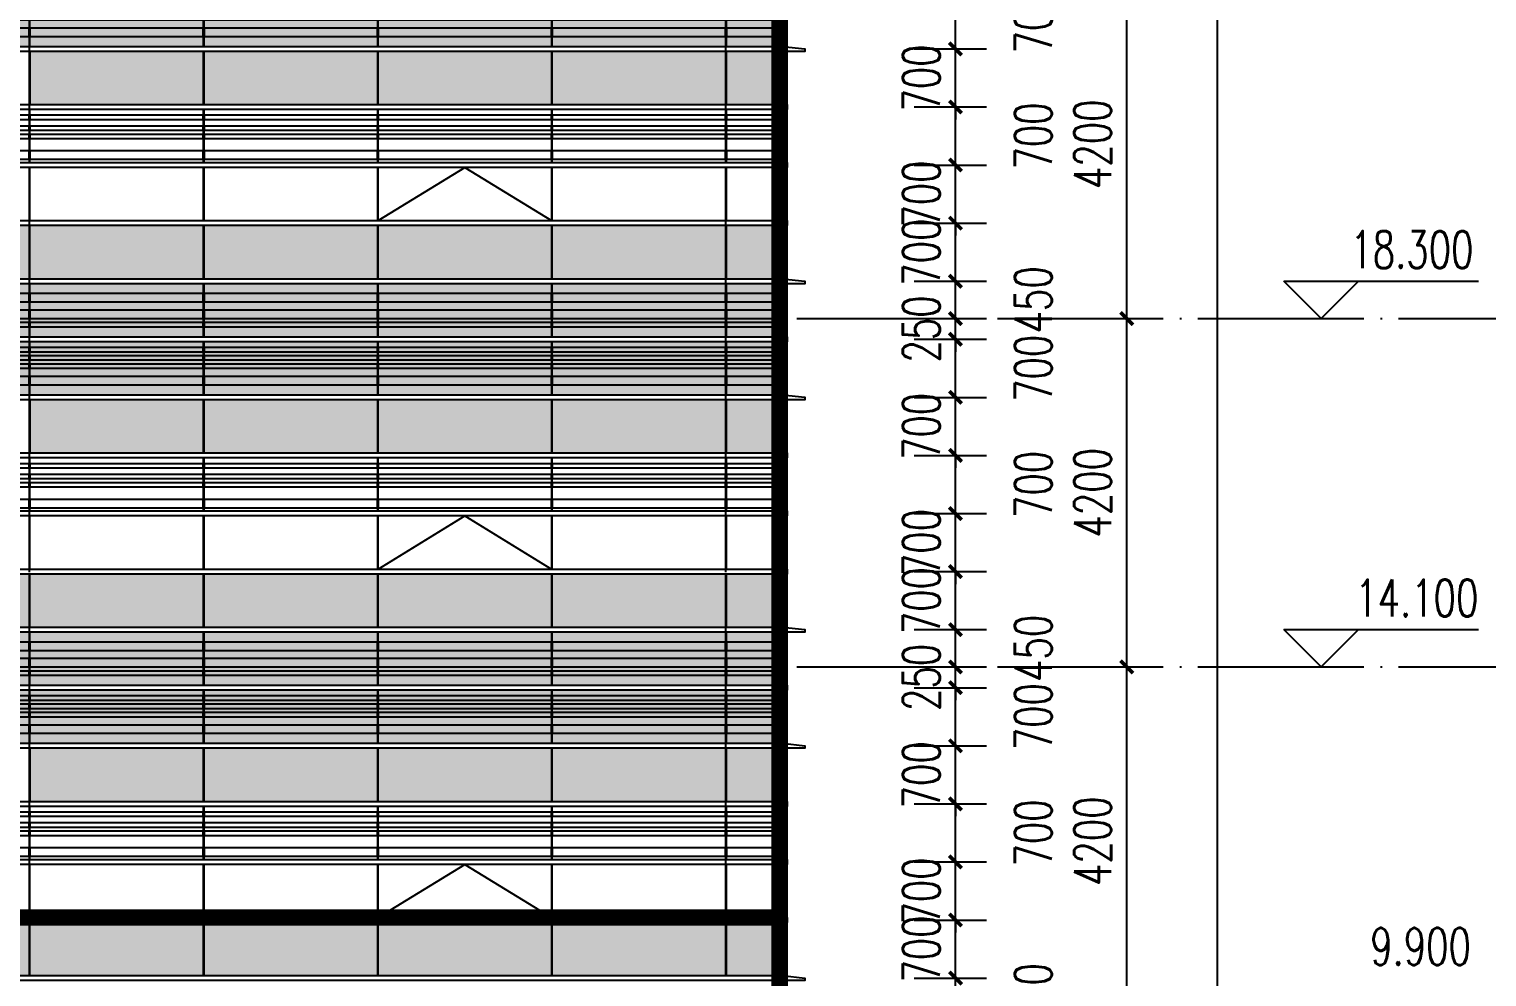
# Model space of a CAD drawing. Header units: millimetres. Extents: x 708158 to 1984082, y -168213 to -53.
# Drawn here: x 806980 to 824562, y -75592 to -64169 of the extents above; entities that cross this region are included whole.
import ezdxf

# ---------------------------------------------------------------- set-up
doc = ezdxf.new("R2010")
doc.units = ezdxf.units.MM
doc.header["$LTSCALE"] = 1000
doc.linetypes.add('DOTE', pattern=[2.42, 2, -0.2, 0.02, -0.2])
doc.layers.get('0').update_dxf_attribs({"color": 8})
for name, color, linetype in [('A-AXIS', 1, 'DOTE'), ('A-看线', 63, 'Continuous'), ('DIM_ELEV', 3, 'Continuous'), ('DOTE', 1, 'DOTE'), ('PUB_DIM', 3, 'Continuous'), ('PUB_TEXT', 7, 'Continuous'), ('WINDOW', 4, 'Continuous'), ('立面加粗', 5, 'Continuous'), ('立面填充线2 穿孔板', 105, 'Continuous'), ('立面窗户线', 21, 'Continuous')]:
    doc.layers.add(name, color=color, linetype=linetype)
doc.styles.add('_TCH_DIM', font='SIMPLEX', dxfattribs={"bigfont": 'GBCBIG'})
doc.styles.add('_TCH_DIM_T3', font='SIMPLEX', dxfattribs={"width": 0.705882, "bigfont": 'GBCBIG'})
doc.dimstyles.new('_TCH_ARCH&&150', dxfattribs={"dimtxt": 446.25, "dimasz": 150, "dimexe": 375, "dimexo": 450, "dimgap": 189.375, "dimtad": 1, "dimdec": 0, "dimzin": 0, "dimdsep": 46, "dimtxsty": '_TCH_DIM_T3', "dimblk": 'ARCHTICK', "dimcen": 0.09, "dimclrt": 7, "dimazin": 2, "dimtfac": 1, "dimtdec": 0, "dimtix": 1, "dimtmove": 2, "dimatfit": 3, "dimfxl": 1, "dimtolj": 1, "dimtzin": 0, "dimarcsym": 0})

# ---------------------------------------------------------------- blocks, each defined once
blk = doc.blocks.new('A$C24AE1B25')
at = {"layer": '立面窗户线'}
blk.add_lwpolyline([(46850, 30), (0, 30), (-30, 30), (-300, 0), (-300, -30), (0, -30), (46850, -30)], dxfattribs=at)
blk = doc.blocks.new('A$C05264923')
at = {"layer": '立面窗户线'}
blk.add_lwpolyline([(46850, 30), (0, 30), (-90, 30), (-90, -30), (0, -30), (46850, -30)], dxfattribs=at)
blk = doc.blocks.new('A$C646C2EE2')
at = {"layer": 'A-看线'}
for points in [[(0, -70), (2090, -70), (2090, -120), (0, -120)], [(2100, -70), (4190, -70), (4190, -120), (2100, -120)], [(4200, -70), (6290, -70), (6290, -120), (4200, -120)], [(6300, -70), (8390, -70), (8390, -120), (6300, -120)], [(0, -200), (2090, -200), (2090, -250), (0, -250)], [(0, -300), (2090, -300), (2090, -350), (0, -350)], [(2100, -200), (4190, -200), (4190, -250), (2100, -250)], [(2100, -300), (4190, -300), (4190, -350), (2100, -350)], [(4200, -200), (6290, -200), (6290, -250), (4200, -250)], [(4200, -300), (6290, -300), (6290, -350), (4200, -350)], [(6300, -200), (8390, -200), (8390, -250), (6300, -250)], [(6300, -300), (8390, -300), (8390, -350), (6300, -350)], [(0, -500), (2090, -500), (2090, -600), (0, -600)], [(2100, -500), (4190, -500), (4190, -600), (2100, -600)], [(4200, -500), (6290, -500), (6290, -600), (4200, -600)], [(6300, -500), (8390, -500), (8390, -600), (6300, -600)]]:
    blk.add_lwpolyline(points, close=True, dxfattribs=at)
at = {"layer": 'WINDOW'}
for points in [[(2090, 0), (2100, 0), (2100, -640), (2090, -640)], [(4190, 0), (4200, 0), (4200, -640), (4190, -640)], [(6290, 0), (6300, 0), (6300, -640), (6290, -640)], [(8390, 0), (8400, 0), (8400, -640), (8390, -640)]]:
    blk.add_lwpolyline(points, close=True, dxfattribs=at)
blk = doc.blocks.new('A$C03EC34EA')
at = {"layer": 'A-看线'}
for points in [[(5, -40), (645, -40), (645, -140), (5, -140)], [(5, -240), (645, -240), (645, -340), (5, -340)], [(5, -390), (645, -390), (645, -440), (5, -440)], [(5, -690), (645, -690), (645, -740), (5, -740)], [(5, -790), (645, -790), (645, -840), (5, -840)], [(5, -890), (645, -890), (645, -940), (5, -940)], [(5, -1040), (645, -1040), (645, -1140), (5, -1140)]]:
    blk.add_lwpolyline(points, close=True, dxfattribs=at)
at = {"layer": 'WINDOW'}
for points in [[(-5, 80), (5, 80), (5, -560), (-5, -560)], [(645, 80), (655, 80), (655, -560), (645, -560)], [(-5, -620), (5, -620), (5, -1260), (-5, -1260)], [(645, -620), (655, -620), (655, -1260), (645, -1260)]]:
    blk.add_lwpolyline(points, close=True, dxfattribs=at)
blk = doc.blocks.new('A$C2A3A27BA')
at = {"layer": 'A-看线'}
for points in [[(0, -40), (2090, -40), (2090, -140), (0, -140)], [(2100, -40), (4190, -40), (4190, -140), (2100, -140)], [(4200, -40), (6290, -40), (6290, -140), (4200, -140)], [(6300, -40), (8390, -40), (8390, -140), (6300, -140)], [(0, -240), (2090, -240), (2090, -340), (0, -340)], [(2100, -240), (4190, -240), (4190, -340), (2100, -340)], [(4200, -240), (6290, -240), (6290, -340), (4200, -340)], [(6300, -240), (8390, -240), (8390, -340), (6300, -340)], [(0, -390), (2090, -390), (2090, -440), (0, -440)], [(2100, -390), (4190, -390), (4190, -440), (2100, -440)], [(4200, -390), (6290, -390), (6290, -440), (4200, -440)], [(6300, -390), (8390, -390), (8390, -440), (6300, -440)], [(0, -690), (2090, -690), (2090, -740), (0, -740)], [(2100, -690), (4190, -690), (4190, -740), (2100, -740)], [(4200, -690), (6290, -690), (6290, -740), (4200, -740)], [(6300, -690), (8390, -690), (8390, -740), (6300, -740)], [(0, -790), (2090, -790), (2090, -840), (0, -840)], [(2100, -790), (4190, -790), (4190, -840), (2100, -840)], [(4200, -790), (6290, -790), (6290, -840), (4200, -840)], [(6300, -790), (8390, -790), (8390, -840), (6300, -840)], [(0, -890), (2090, -890), (2090, -940), (0, -940)], [(0, -1040), (2090, -1040), (2090, -1140), (0, -1140)], [(2100, -890), (4190, -890), (4190, -940), (2100, -940)], [(2100, -1040), (4190, -1040), (4190, -1140), (2100, -1140)], [(4200, -890), (6290, -890), (6290, -940), (4200, -940)], [(4200, -1040), (6290, -1040), (6290, -1140), (4200, -1140)], [(6300, -890), (8390, -890), (8390, -940), (6300, -940)], [(6300, -1040), (8390, -1040), (8390, -1140), (6300, -1140)]]:
    blk.add_lwpolyline(points, close=True, dxfattribs=at)
at = {"layer": 'WINDOW'}
for points in [[(2090, 80), (2100, 80), (2100, -560), (2090, -560)], [(4190, 80), (4200, 80), (4200, -560), (4190, -560)], [(6290, 80), (6300, 80), (6300, -560), (6290, -560)], [(8390, 80), (8400, 80), (8400, -560), (8390, -560)], [(2090, -620), (2100, -620), (2100, -1260), (2090, -1260)], [(4190, -620), (4200, -620), (4200, -1260), (4190, -1260)], [(6290, -620), (6300, -620), (6300, -1260), (6290, -1260)], [(8390, -620), (8400, -620), (8400, -1260), (8390, -1260)]]:
    blk.add_lwpolyline(points, close=True, dxfattribs=at)
blk = doc.blocks.new('A$C4AFF7EBF')
at = {"layer": 'A-看线'}
for points in [[(5, -70), (645, -70), (645, -120), (5, -120)], [(5, -200), (645, -200), (645, -250), (5, -250)], [(5, -300), (645, -300), (645, -350), (5, -350)], [(5, -500), (645, -500), (645, -600), (5, -600)]]:
    blk.add_lwpolyline(points, close=True, dxfattribs=at)
at = {"layer": 'WINDOW'}
for points in [[(-5, 0), (5, 0), (5, -640), (-5, -640)], [(645, 0), (655, 0), (655, -640), (645, -640)]]:
    blk.add_lwpolyline(points, close=True, dxfattribs=at)
blk = doc.blocks.new('A$C4BD9167B')
at = {"layer": 'WINDOW'}
for points in [[(-5, 0), (5, 0), (5, -640), (-5, -640)], [(645, 0), (655, 0), (655, -640), (645, -640)], [(-5, -1400), (5, -1400), (5, -2040), (-5, -2040)], [(645, -1400), (655, -1400), (655, -2040), (645, -2040)], [(-5, -2100), (5, -2100), (5, -2740), (-5, -2740)], [(645, -2100), (655, -2100), (655, -2740), (645, -2740)]]:
    blk.add_lwpolyline(points, close=True, dxfattribs=at)
blk = doc.blocks.new('A$C59A864C1')
at = {"layer": 'WINDOW'}
for points in [[(2090, 0), (2100, 0), (2100, -640), (2090, -640)], [(4190, 0), (4200, 0), (4200, -640), (4190, -640)], [(6290, 0), (6300, 0), (6300, -640), (6290, -640)], [(8390, 0), (8400, 0), (8400, -640), (8390, -640)], [(2090, -1400), (2100, -1400), (2100, -2040), (2090, -2040)], [(4190, -1400), (4200, -1400), (4200, -2040), (4190, -2040)], [(6290, -1400), (6300, -1400), (6300, -2040), (6290, -2040)], [(8390, -1400), (8400, -1400), (8400, -2040), (8390, -2040)], [(2090, -2100), (2100, -2100), (2100, -2740), (2090, -2740)], [(4190, -2100), (4200, -2100), (4200, -2740), (4190, -2740)], [(6290, -2100), (6300, -2100), (6300, -2740), (6290, -2740)], [(8390, -2100), (8400, -2100), (8400, -2740), (8390, -2740)]]:
    blk.add_lwpolyline(points, close=True, dxfattribs=at)
blk.add_lwpolyline([(4190, -2040), (3145, -1400), (2100, -2040)], dxfattribs=at)
blk = doc.blocks.new('A$C090C4F04')
at = {"layer": '立面填充线2 穿孔板'}
for points in [[(5, 420), (46845, 420), (46845, -220), (5, -220)], [(5, -280), (46845, -280), (46845, -920), (5, -920)], [(5, -980), (9045, -980), (9045, -1620), (5, -1620)], [(5, -3080), (46845, -3080), (46845, -3720), (5, -3720)]]:
    blk.add_hatch(color=256, dxfattribs=at).paths.add_polyline_path(points)
at = {"layer": 'A-看线'}
for points in [[(5, 420), (46845, 420), (46845, -220), (5, -220)], [(5, -280), (46845, -280), (46845, -920), (5, -920)], [(5, -980), (9045, -980), (9045, -1620), (5, -1620)], [(5, -1680), (46845, -1680), (46845, -2320), (5, -2320)], [(5, -3080), (46845, -3080), (46845, -3720), (5, -3720)]]:
    blk.add_lwpolyline(points, close=True, dxfattribs=at)
at = {"layer": 'WINDOW'}
for points in [[(2745, -980), (2755, -980), (2755, -1620), (2745, -1620)], [(4845, -980), (4855, -980), (4855, -1620), (4845, -1620)], [(6945, -980), (6955, -980), (6955, -1620), (6945, -1620)], [(9045, -980), (9055, -980), (9055, -1620), (9045, -1620)], [(2745, -2380), (2755, -2380), (2755, -3020), (2745, -3020)], [(4845, -2380), (4855, -2380), (4855, -3020), (4845, -3020)], [(6945, -2380), (6955, -2380), (6955, -3020), (6945, -3020)], [(9045, -2380), (9055, -2380), (9055, -3020), (9045, -3020)], [(2745, -3080), (2755, -3080), (2755, -3720), (2745, -3720)], [(4845, -3080), (4855, -3080), (4855, -3720), (4845, -3720)], [(6945, -3080), (6955, -3080), (6955, -3720), (6945, -3720)], [(9045, -3080), (9055, -3080), (9055, -3720), (9045, -3720)]]:
    blk.add_lwpolyline(points, close=True, dxfattribs=at)
for name, p in [('A$C03EC34EA', (0, 340)), ('A$C2A3A27BA', (655, 340)), ('A$C2A3A27BA', (9055, 340)), ('A$C05264923', (0, -250)), ('A$C4BD9167B', (0, -980)), ('A$C05264923', (0, -1650)), ('A$C4AFF7EBF', (0, -1680)), ('A$C646C2EE2', (655, -1680)), ('A$C646C2EE2', (9055, -1680)), ('A$C05264923', (0, -2350)), ('A$C05264923', (0, -3050))]:
    blk.add_blockref(name, p, dxfattribs=at)
at = {"layer": '立面窗户线'}
for p in [(0, 450), (0, -950)]:
    blk.add_blockref('A$C24AE1B25', p, dxfattribs=at)
blk = doc.blocks.new('_ArchTick')
at = {"color": 0, "linetype": 'ByBlock', "const_width": 0.3}
blk.add_lwpolyline([(-0.5, -0.5), (0.5, 0.5)], dxfattribs=at)
blk = doc.blocks.new('*D100')
at = {"layer": 'Defpoints', "color": 0, "transparency": 16777216}
for p in [(817206, -75607), (818153, -75607), (817206, -76057)]:
    blk.add_point(p, dxfattribs=at)
at = {"layer": 'PUB_DIM', "color": 0, "lineweight": -2, "transparency": 16777216}
for p, q in [((817656, -75607), (818528, -75607)), ((818153, -76057), (818153, -75607)), ((817656, -76057), (818528, -76057))]:
    blk.add_line(p, q, dxfattribs=at)
at = {"layer": 'PUB_DIM', "color": 0, "lineweight": -2, "transparency": 16777216, "xscale": 150, "yscale": 150, "zscale": 150}
for p, rotation in [((818153, -75607), 90), ((818153, -76057), 270)]:
    blk.add_blockref('_ArchTick', p, dxfattribs=dict(at, rotation=rotation))
at = {"layer": 'PUB_DIM', "color": 7, "transparency": 16777216, "insert": (819091, -75832), "char_height": 446.2, "attachment_point": 5, "rotation": 90, "style": '_TCH_DIM_T3'}
blk.add_mtext('\\A1;450', dxfattribs=at)
blk = doc.blocks.new('*D101')
at = {"layer": 'Defpoints', "color": 0, "transparency": 16777216}
for p in [(817206, -74907), (818153, -74907), (817206, -75607)]:
    blk.add_point(p, dxfattribs=at)
at = {"layer": 'PUB_DIM', "color": 0, "lineweight": -2, "transparency": 16777216}
for p, q in [((817656, -74907), (818528, -74907)), ((818153, -75607), (818153, -74907)), ((817656, -75607), (818528, -75607))]:
    blk.add_line(p, q, dxfattribs=at)
at = {"layer": 'PUB_DIM', "color": 0, "lineweight": -2, "transparency": 16777216, "xscale": 150, "yscale": 150, "zscale": 150}
for p, rotation in [((818153, -74907), 90), ((818153, -75607), 270)]:
    blk.add_blockref('_ArchTick', p, dxfattribs=dict(at, rotation=rotation))
at = {"layer": 'PUB_DIM', "color": 7, "transparency": 16777216, "insert": (817741, -75257), "char_height": 446.2, "attachment_point": 5, "rotation": 90, "style": '_TCH_DIM_T3'}
blk.add_mtext('\\A1;700', dxfattribs=at)
blk = doc.blocks.new('*D102')
at = {"layer": 'Defpoints', "color": 0, "transparency": 16777216}
for p in [(817206, -74207), (818153, -74207), (817206, -74907)]:
    blk.add_point(p, dxfattribs=at)
at = {"layer": 'PUB_DIM', "color": 0, "lineweight": -2, "transparency": 16777216}
for p, q in [((818153, -74207), (818153, -74057)), ((817656, -74207), (818528, -74207)), ((818153, -74907), (818153, -74207)), ((817656, -74907), (818528, -74907)), ((818153, -74907), (818153, -75057))]:
    blk.add_line(p, q, dxfattribs=at)
at = {"layer": 'PUB_DIM', "color": 0, "lineweight": -2, "transparency": 16777216, "xscale": 150, "yscale": 150, "zscale": 150}
for p, rotation in [((818153, -74207), 270), ((818153, -74907), 90)]:
    blk.add_blockref('_ArchTick', p, dxfattribs=dict(at, rotation=rotation))
at = {"layer": 'PUB_DIM', "color": 7, "transparency": 16777216, "insert": (817741, -74557), "char_height": 446.2, "attachment_point": 5, "rotation": 90, "style": '_TCH_DIM_T3'}
blk.add_mtext('\\A1;700', dxfattribs=at)
blk = doc.blocks.new('*D103')
at = {"layer": 'Defpoints', "color": 0, "transparency": 16777216}
for p in [(817206, -73507), (818153, -73507), (817206, -74207)]:
    blk.add_point(p, dxfattribs=at)
at = {"layer": 'PUB_DIM', "color": 0, "lineweight": -2, "transparency": 16777216}
for p, q in [((817656, -73507), (818528, -73507)), ((818153, -74207), (818153, -73507)), ((817656, -74207), (818528, -74207))]:
    blk.add_line(p, q, dxfattribs=at)
at = {"layer": 'PUB_DIM', "color": 0, "lineweight": -2, "transparency": 16777216, "xscale": 150, "yscale": 150, "zscale": 150}
for p, rotation in [((818153, -73507), 90), ((818153, -74207), 270)]:
    blk.add_blockref('_ArchTick', p, dxfattribs=dict(at, rotation=rotation))
at = {"layer": 'PUB_DIM', "color": 7, "transparency": 16777216, "insert": (819091, -73857), "char_height": 446.2, "attachment_point": 5, "rotation": 90, "style": '_TCH_DIM_T3'}
blk.add_mtext('\\A1;700', dxfattribs=at)
blk = doc.blocks.new('*D104')
at = {"layer": 'Defpoints', "color": 0, "transparency": 16777216}
for p in [(817206, -72807), (818153, -72807), (817206, -73507)]:
    blk.add_point(p, dxfattribs=at)
at = {"layer": 'PUB_DIM', "color": 0, "lineweight": -2, "transparency": 16777216}
for p, q in [((818153, -72807), (818153, -72657)), ((817656, -72807), (818528, -72807)), ((818153, -73507), (818153, -72807)), ((817656, -73507), (818528, -73507)), ((818153, -73507), (818153, -73657))]:
    blk.add_line(p, q, dxfattribs=at)
at = {"layer": 'PUB_DIM', "color": 0, "lineweight": -2, "transparency": 16777216, "xscale": 150, "yscale": 150, "zscale": 150}
for p, rotation in [((818153, -72807), 270), ((818153, -73507), 90)]:
    blk.add_blockref('_ArchTick', p, dxfattribs=dict(at, rotation=rotation))
at = {"layer": 'PUB_DIM', "color": 7, "transparency": 16777216, "insert": (817741, -73157), "char_height": 446.2, "attachment_point": 5, "rotation": 90, "style": '_TCH_DIM_T3'}
blk.add_mtext('\\A1;700', dxfattribs=at)
blk = doc.blocks.new('*D105')
at = {"layer": 'Defpoints', "color": 0, "transparency": 16777216}
for p in [(817206, -72107), (818153, -72107), (817206, -72807)]:
    blk.add_point(p, dxfattribs=at)
at = {"layer": 'PUB_DIM', "color": 0, "lineweight": -2, "transparency": 16777216}
for p, q in [((817656, -72107), (818528, -72107)), ((818153, -72807), (818153, -72107)), ((817656, -72807), (818528, -72807))]:
    blk.add_line(p, q, dxfattribs=at)
at = {"layer": 'PUB_DIM', "color": 0, "lineweight": -2, "transparency": 16777216, "xscale": 150, "yscale": 150, "zscale": 150}
for p, rotation in [((818153, -72107), 90), ((818153, -72807), 270)]:
    blk.add_blockref('_ArchTick', p, dxfattribs=dict(at, rotation=rotation))
at = {"layer": 'PUB_DIM', "color": 7, "transparency": 16777216, "insert": (819091, -72457), "char_height": 446.2, "attachment_point": 5, "rotation": 90, "style": '_TCH_DIM_T3'}
blk.add_mtext('\\A1;700', dxfattribs=at)
blk = doc.blocks.new('*D106')
at = {"layer": 'Defpoints', "color": 0, "transparency": 16777216}
for p in [(817206, -71857), (818153, -71857), (817206, -72107)]:
    blk.add_point(p, dxfattribs=at)
at = {"layer": 'PUB_DIM', "color": 0, "lineweight": -2, "transparency": 16777216}
for p, q in [((818153, -71857), (818153, -71707)), ((817656, -71857), (818528, -71857)), ((818153, -72107), (818153, -71857)), ((817656, -72107), (818528, -72107)), ((818153, -72107), (818153, -72257))]:
    blk.add_line(p, q, dxfattribs=at)
at = {"layer": 'PUB_DIM', "color": 0, "lineweight": -2, "transparency": 16777216, "xscale": 150, "yscale": 150, "zscale": 150}
for p, rotation in [((818153, -71857), 270), ((818153, -72107), 90)]:
    blk.add_blockref('_ArchTick', p, dxfattribs=dict(at, rotation=rotation))
at = {"layer": 'PUB_DIM', "color": 7, "transparency": 16777216, "insert": (817741, -71982), "char_height": 446.2, "attachment_point": 5, "rotation": 90, "style": '_TCH_DIM_T3'}
blk.add_mtext('\\A1;250', dxfattribs=at)
blk = doc.blocks.new('*D107')
at = {"layer": 'Defpoints', "color": 0, "transparency": 16777216}
for p in [(817206, -71407), (818153, -71407), (817206, -71857)]:
    blk.add_point(p, dxfattribs=at)
at = {"layer": 'PUB_DIM', "color": 0, "lineweight": -2, "transparency": 16777216}
for p, q in [((817656, -71407), (818528, -71407)), ((818153, -71857), (818153, -71407)), ((817656, -71857), (818528, -71857))]:
    blk.add_line(p, q, dxfattribs=at)
at = {"layer": 'PUB_DIM', "color": 0, "lineweight": -2, "transparency": 16777216, "xscale": 150, "yscale": 150, "zscale": 150}
for p, rotation in [((818153, -71407), 90), ((818153, -71857), 270)]:
    blk.add_blockref('_ArchTick', p, dxfattribs=dict(at, rotation=rotation))
at = {"layer": 'PUB_DIM', "color": 7, "transparency": 16777216, "insert": (819091, -71632), "char_height": 446.2, "attachment_point": 5, "rotation": 90, "style": '_TCH_DIM_T3'}
blk.add_mtext('\\A1;450', dxfattribs=at)
blk = doc.blocks.new('*D108')
at = {"layer": 'Defpoints', "color": 0, "transparency": 16777216}
for p in [(817206, -70707), (818153, -70707), (817206, -71407)]:
    blk.add_point(p, dxfattribs=at)
at = {"layer": 'PUB_DIM', "color": 0, "lineweight": -2, "transparency": 16777216}
for p, q in [((817656, -70707), (818528, -70707)), ((818153, -71407), (818153, -70707)), ((817656, -71407), (818528, -71407))]:
    blk.add_line(p, q, dxfattribs=at)
at = {"layer": 'PUB_DIM', "color": 0, "lineweight": -2, "transparency": 16777216, "xscale": 150, "yscale": 150, "zscale": 150}
for p, rotation in [((818153, -70707), 90), ((818153, -71407), 270)]:
    blk.add_blockref('_ArchTick', p, dxfattribs=dict(at, rotation=rotation))
at = {"layer": 'PUB_DIM', "color": 7, "transparency": 16777216, "insert": (817741, -71057), "char_height": 446.2, "attachment_point": 5, "rotation": 90, "style": '_TCH_DIM_T3'}
blk.add_mtext('\\A1;700', dxfattribs=at)
blk = doc.blocks.new('*D109')
at = {"layer": 'Defpoints', "color": 0, "transparency": 16777216}
for p in [(817206, -70007), (818153, -70007), (817206, -70707)]:
    blk.add_point(p, dxfattribs=at)
at = {"layer": 'PUB_DIM', "color": 0, "lineweight": -2, "transparency": 16777216}
for p, q in [((818153, -70007), (818153, -69857)), ((817656, -70007), (818528, -70007)), ((818153, -70707), (818153, -70007)), ((817656, -70707), (818528, -70707)), ((818153, -70707), (818153, -70857))]:
    blk.add_line(p, q, dxfattribs=at)
at = {"layer": 'PUB_DIM', "color": 0, "lineweight": -2, "transparency": 16777216, "xscale": 150, "yscale": 150, "zscale": 150}
for p, rotation in [((818153, -70007), 270), ((818153, -70707), 90)]:
    blk.add_blockref('_ArchTick', p, dxfattribs=dict(at, rotation=rotation))
at = {"layer": 'PUB_DIM', "color": 7, "transparency": 16777216, "insert": (817741, -70357), "char_height": 446.2, "attachment_point": 5, "rotation": 90, "style": '_TCH_DIM_T3'}
blk.add_mtext('\\A1;700', dxfattribs=at)
blk = doc.blocks.new('*D110')
at = {"layer": 'Defpoints', "color": 0, "transparency": 16777216}
for p in [(817206, -69307), (818153, -69307), (817206, -70007)]:
    blk.add_point(p, dxfattribs=at)
at = {"layer": 'PUB_DIM', "color": 0, "lineweight": -2, "transparency": 16777216}
for p, q in [((817656, -69307), (818528, -69307)), ((818153, -70007), (818153, -69307)), ((817656, -70007), (818528, -70007))]:
    blk.add_line(p, q, dxfattribs=at)
at = {"layer": 'PUB_DIM', "color": 0, "lineweight": -2, "transparency": 16777216, "xscale": 150, "yscale": 150, "zscale": 150}
for p, rotation in [((818153, -69307), 90), ((818153, -70007), 270)]:
    blk.add_blockref('_ArchTick', p, dxfattribs=dict(at, rotation=rotation))
at = {"layer": 'PUB_DIM', "color": 7, "transparency": 16777216, "insert": (819091, -69657), "char_height": 446.2, "attachment_point": 5, "rotation": 90, "style": '_TCH_DIM_T3'}
blk.add_mtext('\\A1;700', dxfattribs=at)
blk = doc.blocks.new('*D111')
at = {"layer": 'Defpoints', "color": 0, "transparency": 16777216}
for p in [(817206, -68607), (818153, -68607), (817206, -69307)]:
    blk.add_point(p, dxfattribs=at)
at = {"layer": 'PUB_DIM', "color": 0, "lineweight": -2, "transparency": 16777216}
for p, q in [((818153, -68607), (818153, -68457)), ((817656, -68607), (818528, -68607)), ((818153, -69307), (818153, -68607)), ((817656, -69307), (818528, -69307)), ((818153, -69307), (818153, -69457))]:
    blk.add_line(p, q, dxfattribs=at)
at = {"layer": 'PUB_DIM', "color": 0, "lineweight": -2, "transparency": 16777216, "xscale": 150, "yscale": 150, "zscale": 150}
for p, rotation in [((818153, -68607), 270), ((818153, -69307), 90)]:
    blk.add_blockref('_ArchTick', p, dxfattribs=dict(at, rotation=rotation))
at = {"layer": 'PUB_DIM', "color": 7, "transparency": 16777216, "insert": (817741, -68957), "char_height": 446.2, "attachment_point": 5, "rotation": 90, "style": '_TCH_DIM_T3'}
blk.add_mtext('\\A1;700', dxfattribs=at)
blk = doc.blocks.new('*D112')
at = {"layer": 'Defpoints', "color": 0, "transparency": 16777216}
for p in [(817206, -67907), (818153, -67907), (817206, -68607)]:
    blk.add_point(p, dxfattribs=at)
at = {"layer": 'PUB_DIM', "color": 0, "lineweight": -2, "transparency": 16777216}
for p, q in [((817656, -67907), (818528, -67907)), ((818153, -68607), (818153, -67907)), ((817656, -68607), (818528, -68607))]:
    blk.add_line(p, q, dxfattribs=at)
at = {"layer": 'PUB_DIM', "color": 0, "lineweight": -2, "transparency": 16777216, "xscale": 150, "yscale": 150, "zscale": 150}
for p, rotation in [((818153, -67907), 90), ((818153, -68607), 270)]:
    blk.add_blockref('_ArchTick', p, dxfattribs=dict(at, rotation=rotation))
at = {"layer": 'PUB_DIM', "color": 7, "transparency": 16777216, "insert": (819091, -68257), "char_height": 446.2, "attachment_point": 5, "rotation": 90, "style": '_TCH_DIM_T3'}
blk.add_mtext('\\A1;700', dxfattribs=at)
blk = doc.blocks.new('*D113')
at = {"layer": 'Defpoints', "color": 0, "transparency": 16777216}
for p in [(817206, -67657), (818153, -67657), (817206, -67907)]:
    blk.add_point(p, dxfattribs=at)
at = {"layer": 'PUB_DIM', "color": 0, "lineweight": -2, "transparency": 16777216}
for p, q in [((818153, -67657), (818153, -67507)), ((817656, -67657), (818528, -67657)), ((818153, -67907), (818153, -67657)), ((817656, -67907), (818528, -67907)), ((818153, -67907), (818153, -68057))]:
    blk.add_line(p, q, dxfattribs=at)
at = {"layer": 'PUB_DIM', "color": 0, "lineweight": -2, "transparency": 16777216, "xscale": 150, "yscale": 150, "zscale": 150}
for p, rotation in [((818153, -67657), 270), ((818153, -67907), 90)]:
    blk.add_blockref('_ArchTick', p, dxfattribs=dict(at, rotation=rotation))
at = {"layer": 'PUB_DIM', "color": 7, "transparency": 16777216, "insert": (817741, -67782), "char_height": 446.2, "attachment_point": 5, "rotation": 90, "style": '_TCH_DIM_T3'}
blk.add_mtext('\\A1;250', dxfattribs=at)
blk = doc.blocks.new('*D114')
at = {"layer": 'Defpoints', "color": 0, "transparency": 16777216}
for p in [(817206, -67207), (818153, -67207), (817206, -67657)]:
    blk.add_point(p, dxfattribs=at)
at = {"layer": 'PUB_DIM', "color": 0, "lineweight": -2, "transparency": 16777216}
for p, q in [((817656, -67207), (818528, -67207)), ((818153, -67657), (818153, -67207)), ((817656, -67657), (818528, -67657))]:
    blk.add_line(p, q, dxfattribs=at)
at = {"layer": 'PUB_DIM', "color": 0, "lineweight": -2, "transparency": 16777216, "xscale": 150, "yscale": 150, "zscale": 150}
for p, rotation in [((818153, -67207), 90), ((818153, -67657), 270)]:
    blk.add_blockref('_ArchTick', p, dxfattribs=dict(at, rotation=rotation))
at = {"layer": 'PUB_DIM', "color": 7, "transparency": 16777216, "insert": (819091, -67432), "char_height": 446.2, "attachment_point": 5, "rotation": 90, "style": '_TCH_DIM_T3'}
blk.add_mtext('\\A1;450', dxfattribs=at)
blk = doc.blocks.new('*D115')
at = {"layer": 'Defpoints', "color": 0, "transparency": 16777216}
for p in [(817206, -66507), (818153, -66507), (817206, -67207)]:
    blk.add_point(p, dxfattribs=at)
at = {"layer": 'PUB_DIM', "color": 0, "lineweight": -2, "transparency": 16777216}
for p, q in [((817656, -66507), (818528, -66507)), ((818153, -67207), (818153, -66507)), ((817656, -67207), (818528, -67207))]:
    blk.add_line(p, q, dxfattribs=at)
at = {"layer": 'PUB_DIM', "color": 0, "lineweight": -2, "transparency": 16777216, "xscale": 150, "yscale": 150, "zscale": 150}
for p, rotation in [((818153, -66507), 90), ((818153, -67207), 270)]:
    blk.add_blockref('_ArchTick', p, dxfattribs=dict(at, rotation=rotation))
at = {"layer": 'PUB_DIM', "color": 7, "transparency": 16777216, "insert": (817741, -66857), "char_height": 446.2, "attachment_point": 5, "rotation": 90, "style": '_TCH_DIM_T3'}
blk.add_mtext('\\A1;700', dxfattribs=at)
blk = doc.blocks.new('*D116')
at = {"layer": 'Defpoints', "color": 0, "transparency": 16777216}
for p in [(817206, -65807), (818153, -65807), (817206, -66507)]:
    blk.add_point(p, dxfattribs=at)
at = {"layer": 'PUB_DIM', "color": 0, "lineweight": -2, "transparency": 16777216}
for p, q in [((818153, -65807), (818153, -65657)), ((817656, -65807), (818528, -65807)), ((818153, -66507), (818153, -65807)), ((817656, -66507), (818528, -66507)), ((818153, -66507), (818153, -66657))]:
    blk.add_line(p, q, dxfattribs=at)
at = {"layer": 'PUB_DIM', "color": 0, "lineweight": -2, "transparency": 16777216, "xscale": 150, "yscale": 150, "zscale": 150}
for p, rotation in [((818153, -65807), 270), ((818153, -66507), 90)]:
    blk.add_blockref('_ArchTick', p, dxfattribs=dict(at, rotation=rotation))
at = {"layer": 'PUB_DIM', "color": 7, "transparency": 16777216, "insert": (817741, -66157), "char_height": 446.2, "attachment_point": 5, "rotation": 90, "style": '_TCH_DIM_T3'}
blk.add_mtext('\\A1;700', dxfattribs=at)
blk = doc.blocks.new('*D117')
at = {"layer": 'Defpoints', "color": 0, "transparency": 16777216}
for p in [(817206, -65107), (818153, -65107), (817206, -65807)]:
    blk.add_point(p, dxfattribs=at)
at = {"layer": 'PUB_DIM', "color": 0, "lineweight": -2, "transparency": 16777216}
for p, q in [((817656, -65107), (818528, -65107)), ((818153, -65807), (818153, -65107)), ((817656, -65807), (818528, -65807))]:
    blk.add_line(p, q, dxfattribs=at)
at = {"layer": 'PUB_DIM', "color": 0, "lineweight": -2, "transparency": 16777216, "xscale": 150, "yscale": 150, "zscale": 150}
for p, rotation in [((818153, -65107), 90), ((818153, -65807), 270)]:
    blk.add_blockref('_ArchTick', p, dxfattribs=dict(at, rotation=rotation))
at = {"layer": 'PUB_DIM', "color": 7, "transparency": 16777216, "insert": (819091, -65457), "char_height": 446.2, "attachment_point": 5, "rotation": 90, "style": '_TCH_DIM_T3'}
blk.add_mtext('\\A1;700', dxfattribs=at)
blk = doc.blocks.new('*D118')
at = {"layer": 'Defpoints', "color": 0, "transparency": 16777216}
for p in [(817206, -64407), (818153, -64407), (817206, -65107)]:
    blk.add_point(p, dxfattribs=at)
at = {"layer": 'PUB_DIM', "color": 0, "lineweight": -2, "transparency": 16777216}
for p, q in [((818153, -64407), (818153, -64257)), ((817656, -64407), (818528, -64407)), ((818153, -65107), (818153, -64407)), ((817656, -65107), (818528, -65107)), ((818153, -65107), (818153, -65257))]:
    blk.add_line(p, q, dxfattribs=at)
at = {"layer": 'PUB_DIM', "color": 0, "lineweight": -2, "transparency": 16777216, "xscale": 150, "yscale": 150, "zscale": 150}
for p, rotation in [((818153, -64407), 270), ((818153, -65107), 90)]:
    blk.add_blockref('_ArchTick', p, dxfattribs=dict(at, rotation=rotation))
at = {"layer": 'PUB_DIM', "color": 7, "transparency": 16777216, "insert": (817741, -64757), "char_height": 446.2, "attachment_point": 5, "rotation": 90, "style": '_TCH_DIM_T3'}
blk.add_mtext('\\A1;700', dxfattribs=at)
blk = doc.blocks.new('*D119')
at = {"layer": 'Defpoints', "color": 0, "transparency": 16777216}
for p in [(817206, -63707), (818153, -63707), (817206, -64407)]:
    blk.add_point(p, dxfattribs=at)
at = {"layer": 'PUB_DIM', "color": 0, "lineweight": -2, "transparency": 16777216}
for p, q in [((817656, -63707), (818528, -63707)), ((818153, -64407), (818153, -63707)), ((817656, -64407), (818528, -64407))]:
    blk.add_line(p, q, dxfattribs=at)
at = {"layer": 'PUB_DIM', "color": 0, "lineweight": -2, "transparency": 16777216, "xscale": 150, "yscale": 150, "zscale": 150}
for p, rotation in [((818153, -63707), 90), ((818153, -64407), 270)]:
    blk.add_blockref('_ArchTick', p, dxfattribs=dict(at, rotation=rotation))
at = {"layer": 'PUB_DIM', "color": 7, "transparency": 16777216, "insert": (819091, -64057), "char_height": 446.2, "attachment_point": 5, "rotation": 90, "style": '_TCH_DIM_T3'}
blk.add_mtext('\\A1;700', dxfattribs=at)
blk = doc.blocks.new('*D163')
at = {"layer": 'Defpoints', "color": 0, "transparency": 16777216}
for p in [(818842, -37657), (821315, -37657), (818842, -85957)]:
    blk.add_point(p, dxfattribs=at)
at = {"layer": 'PUB_DIM', "color": 0, "lineweight": -2, "transparency": 16777216}
for p, q in [((819292, -37657), (821690, -37657)), ((821315, -85957), (821315, -37657)), ((819292, -85957), (821690, -85957))]:
    blk.add_line(p, q, dxfattribs=at)
at = {"layer": 'PUB_DIM', "color": 0, "lineweight": -2, "transparency": 16777216, "xscale": 150, "yscale": 150, "zscale": 150}
for p, rotation in [((821315, -37657), 90), ((821315, -85957), 270)]:
    blk.add_blockref('_ArchTick', p, dxfattribs=dict(at, rotation=rotation))
at = {"layer": 'PUB_DIM', "color": 7, "transparency": 16777216, "insert": (820903, -61807), "char_height": 446.2, "attachment_point": 5, "rotation": 90, "style": '_TCH_DIM_T3'}
blk.add_mtext('\\A1;48300', dxfattribs=at)
blk = doc.blocks.new('*D166')
at = {"layer": 'Defpoints', "color": 0, "transparency": 16777216}
for p in [(818842, -71857), (820219, -71857), (818842, -76057)]:
    blk.add_point(p, dxfattribs=at)
at = {"layer": 'PUB_DIM', "color": 0, "lineweight": -2, "transparency": 16777216}
for p, q in [((819292, -71857), (820594, -71857)), ((820219, -76057), (820219, -71857)), ((819292, -76057), (820594, -76057))]:
    blk.add_line(p, q, dxfattribs=at)
at = {"layer": 'PUB_DIM', "color": 0, "lineweight": -2, "transparency": 16777216, "xscale": 150, "yscale": 150, "zscale": 150}
for p, rotation in [((820219, -71857), 90), ((820219, -76057), 270)]:
    blk.add_blockref('_ArchTick', p, dxfattribs=dict(at, rotation=rotation))
at = {"layer": 'PUB_DIM', "color": 7, "transparency": 16777216, "insert": (819806, -73957), "char_height": 446.2, "attachment_point": 5, "rotation": 90, "style": '_TCH_DIM_T3'}
blk.add_mtext('\\A1;4200', dxfattribs=at)
blk = doc.blocks.new('*D167')
at = {"layer": 'Defpoints', "color": 0, "transparency": 16777216}
for p in [(818842, -67657), (820219, -67657), (818842, -71857)]:
    blk.add_point(p, dxfattribs=at)
at = {"layer": 'PUB_DIM', "color": 0, "lineweight": -2, "transparency": 16777216}
for p, q in [((819292, -67657), (820594, -67657)), ((820219, -71857), (820219, -67657)), ((819292, -71857), (820594, -71857))]:
    blk.add_line(p, q, dxfattribs=at)
at = {"layer": 'PUB_DIM', "color": 0, "lineweight": -2, "transparency": 16777216, "xscale": 150, "yscale": 150, "zscale": 150}
for p, rotation in [((820219, -67657), 90), ((820219, -71857), 270)]:
    blk.add_blockref('_ArchTick', p, dxfattribs=dict(at, rotation=rotation))
at = {"layer": 'PUB_DIM', "color": 7, "transparency": 16777216, "insert": (819806, -69757), "char_height": 446.2, "attachment_point": 5, "rotation": 90, "style": '_TCH_DIM_T3'}
blk.add_mtext('\\A1;4200', dxfattribs=at)
blk = doc.blocks.new('*D168')
at = {"layer": 'Defpoints', "color": 0, "transparency": 16777216}
for p in [(818842, -63457), (820219, -63457), (818842, -67657)]:
    blk.add_point(p, dxfattribs=at)
at = {"layer": 'PUB_DIM', "color": 0, "lineweight": -2, "transparency": 16777216}
for p, q in [((819292, -63457), (820594, -63457)), ((820219, -67657), (820219, -63457)), ((819292, -67657), (820594, -67657))]:
    blk.add_line(p, q, dxfattribs=at)
at = {"layer": 'PUB_DIM', "color": 0, "lineweight": -2, "transparency": 16777216, "xscale": 150, "yscale": 150, "zscale": 150}
for p, rotation in [((820219, -63457), 90), ((820219, -67657), 270)]:
    blk.add_blockref('_ArchTick', p, dxfattribs=dict(at, rotation=rotation))
at = {"layer": 'PUB_DIM', "color": 7, "transparency": 16777216, "insert": (819806, -65557), "char_height": 446.2, "attachment_point": 5, "rotation": 90, "style": '_TCH_DIM_T3'}
blk.add_mtext('\\A1;4200', dxfattribs=at)

msp = doc.modelspace()

# ---------------------------------------------------------------- hatches: boundary and pattern name
at = {"layer": '立面填充线2 穿孔板'}
for points in [[(816029.9, -71436.7), (769189.9, -71436.7), (769189.9, -72076.7), (816029.9, -72076.7)], [(816029.9, -72136.7), (769189.9, -72136.7), (769189.9, -72776.7), (816029.9, -72776.7)], [(816029.9, -72836.7), (806989.9, -72836.7), (806989.9, -73476.7), (816029.9, -73476.7)], [(816029.9, -74936.7), (769189.9, -74936.7), (769189.9, -75576.7), (816029.9, -75576.7)]]:
    msp.add_hatch(color=256, dxfattribs=at).paths.add_polyline_path(points)

# ---------------------------------------------------------------- linework, layer by layer
at = {"layer": 'A-AXIS'}
for p, q in [((714598, -67656.7), (825203.3, -67656.7)), ((714598, -71856.7), (825203.3, -71856.7))]:
    msp.add_line(p, q, dxfattribs=at)
at = {"layer": 'A-看线'}
for points in [[(816029.9, -71436.7), (769189.9, -71436.7), (769189.9, -72076.7), (816029.9, -72076.7)], [(816029.9, -72136.7), (769189.9, -72136.7), (769189.9, -72776.7), (816029.9, -72776.7)], [(816029.9, -72836.7), (806989.9, -72836.7), (806989.9, -73476.7), (816029.9, -73476.7)], [(816029.9, -73536.7), (769189.9, -73536.7), (769189.9, -74176.7), (816029.9, -74176.7)], [(816029.9, -74936.7), (769189.9, -74936.7), (769189.9, -75576.7), (816029.9, -75576.7)]]:
    msp.add_lwpolyline(points, close=True, dxfattribs=at)
at = {"layer": 'DIM_ELEV'}
for p, q in [((822563, -67656.7), (822113, -67206.7)), ((822113, -67206.7), (824460.5, -67206.7)), ((822563, -67656.7), (823013, -67206.7)), ((821513, -67656.7), (823013, -67656.7)), ((822563, -71856.7), (822113, -71406.7)), ((822113, -71406.7), (824460.5, -71406.7)), ((822563, -71856.7), (823013, -71406.7)), ((821513, -71856.7), (823013, -71856.7))]:
    msp.add_line(p, q, dxfattribs=at)
at = {"layer": 'DOTE'}
for p, q in [((806984.9, -87432.6), (806984.9, -34859.5)), ((815384.9, -87432.6), (815384.9, -34859.5))]:
    msp.add_line(p, q, dxfattribs=at)
at = {"layer": '立面加粗', "const_width": 200}
for points in [[(722334.9, -86106.7), (722337.4, -37729.2), (816032.4, -37584.2), (816032.4, -86106.7)], [(722335.5, -74876.7), (816039.9, -74876.7)]]:
    msp.add_lwpolyline(points, dxfattribs=at)

# ---------------------------------------------------------------- block references
at = {"layer": 'A-看线', "xscale": -1}
for p in [(816034.9, -63456.7), (816034.9, -67656.7)]:
    msp.add_blockref('A$C090C4F04', p, dxfattribs=at)
at = {"layer": 'WINDOW', "xscale": -1}
for name, p in [('A$C59A864C1', (815379.9, -64436.7)), ('A$C59A864C1', (815379.9, -68636.7)), ('A$C2A3A27BA', (806979.9, -71516.7)), ('A$C2A3A27BA', (815379.9, -71516.7)), ('A$C03EC34EA', (816034.9, -71516.7)), ('A$C05264923', (816034.9, -72106.7)), ('A$C59A864C1', (815379.9, -72836.7)), ('A$C59A864C1', (815379.9, -72836.7)), ('A$C4BD9167B', (816034.9, -72836.7)), ('A$C05264923', (816034.9, -73506.7)), ('A$C646C2EE2', (806979.9, -73536.7)), ('A$C646C2EE2', (815379.9, -73536.7)), ('A$C4AFF7EBF', (816034.9, -73536.7)), ('A$C05264923', (816034.9, -74206.7)), ('A$C05264923', (816034.9, -74906.7))]:
    msp.add_blockref(name, p, dxfattribs=at)
at = {"layer": '立面窗户线', "xscale": -1}
for p in [(816034.9, -71406.7), (816034.9, -72806.7), (816034.9, -75606.7)]:
    msp.add_blockref('A$C24AE1B25', p, dxfattribs=at)

# ---------------------------------------------------------------- texts
at = {"layer": 'PUB_TEXT', "style": '_TCH_DIM', "width": 0.705882}
for s, p in [('18.300', (822915.5, -67049.2)), ('14.100', (822975.5, -71249.2)), ('9.900', (823155.5, -75449.2))]:
    msp.add_text(s, height=446.25, dxfattribs=at).set_placement(p)

# ---------------------------------------------------------------- dimensions: what is measured, and where the dimension line sits
at = {"layer": 'PUB_DIM'}
for p1, p2, distance, picture, middle in [((818842, -85956.7), (818842, -37656.7), -2473.1, '*D163', (820902.7, -61806.7)), ((818842, -67656.7), (818842, -63456.7), -1376.7, '*D168', (819806.3, -65556.7)), ((817205.5, -65106.7), (817205.5, -64406.7), -947.8, '*D118', (817740.8, -64756.7)), ((817205.5, -66506.7), (817205.5, -65806.7), -947.8, '*D116', (817740.8, -66156.7)), ((817205.5, -67906.7), (817205.5, -67656.7), -947.8, '*D113', (817740.8, -67781.7)), ((818842, -71856.7), (818842, -67656.7), -1376.7, '*D167', (819806.3, -69756.7)), ((817205.5, -69306.7), (817205.5, -68606.7), -947.8, '*D111', (817740.8, -68956.7)), ((817205.5, -70706.7), (817205.5, -70006.7), -947.8, '*D109', (817740.8, -70356.7)), ((817205.5, -72106.7), (817205.5, -71856.7), -947.8, '*D106', (817740.8, -71981.7)), ((818842, -76056.7), (818842, -71856.7), -1376.7, '*D166', (819806.3, -73956.7)), ((817205.5, -73506.7), (817205.5, -72806.7), -947.8, '*D104', (817740.8, -73156.7)), ((817205.5, -74906.7), (817205.5, -74206.7), -947.8, '*D102', (817740.8, -74556.7))]:
    dim = msp.add_aligned_dim(p1=p1, p2=p2, distance=distance, dimstyle='_TCH_ARCH&&150', dxfattribs=at)
    dim.commit()
    dim.dimension.update_dxf_attribs({"geometry": picture, "text_midpoint": middle})
for base, p1, p2, picture, middle in [((818153.3, -63706.7), (817205.5, -64406.7), (817205.5, -63706.7), '*D119', (819090.8, -64056.7)), ((818153.3, -65106.7), (817205.5, -65806.7), (817205.5, -65106.7), '*D117', (819090.8, -65456.7)), ((818153.3, -66506.7), (817205.5, -67206.7), (817205.5, -66506.7), '*D115', (817740.8, -66856.7)), ((818153.3, -67206.7), (817205.5, -67656.7), (817205.5, -67206.7), '*D114', (819090.8, -67431.7)), ((818153.3, -67906.7), (817205.5, -68606.7), (817205.5, -67906.7), '*D112', (819090.8, -68256.7)), ((818153.3, -69306.7), (817205.5, -70006.7), (817205.5, -69306.7), '*D110', (819090.8, -69656.7)), ((818153.3, -70706.7), (817205.5, -71406.7), (817205.5, -70706.7), '*D108', (817740.8, -71056.7)), ((818153.3, -71406.7), (817205.5, -71856.7), (817205.5, -71406.7), '*D107', (819090.8, -71631.7)), ((818153.3, -72106.7), (817205.5, -72806.7), (817205.5, -72106.7), '*D105', (819090.8, -72456.7)), ((818153.3, -73506.7), (817205.5, -74206.7), (817205.5, -73506.7), '*D103', (819090.8, -73856.7)), ((818153.3, -74906.7), (817205.5, -75606.7), (817205.5, -74906.7), '*D101', (817740.8, -75256.7)), ((818153.3, -75606.7), (817205.5, -76056.7), (817205.5, -75606.7), '*D100', (819090.8, -75831.7))]:
    dim = msp.add_linear_dim(base=base, p1=p1, p2=p2, angle=90, dimstyle='_TCH_ARCH&&150', dxfattribs=at)
    dim.commit()
    dim.dimension.update_dxf_attribs({"geometry": picture, "text_midpoint": middle, "dimtype": 129})

doc.saveas('drawing.dxf')
